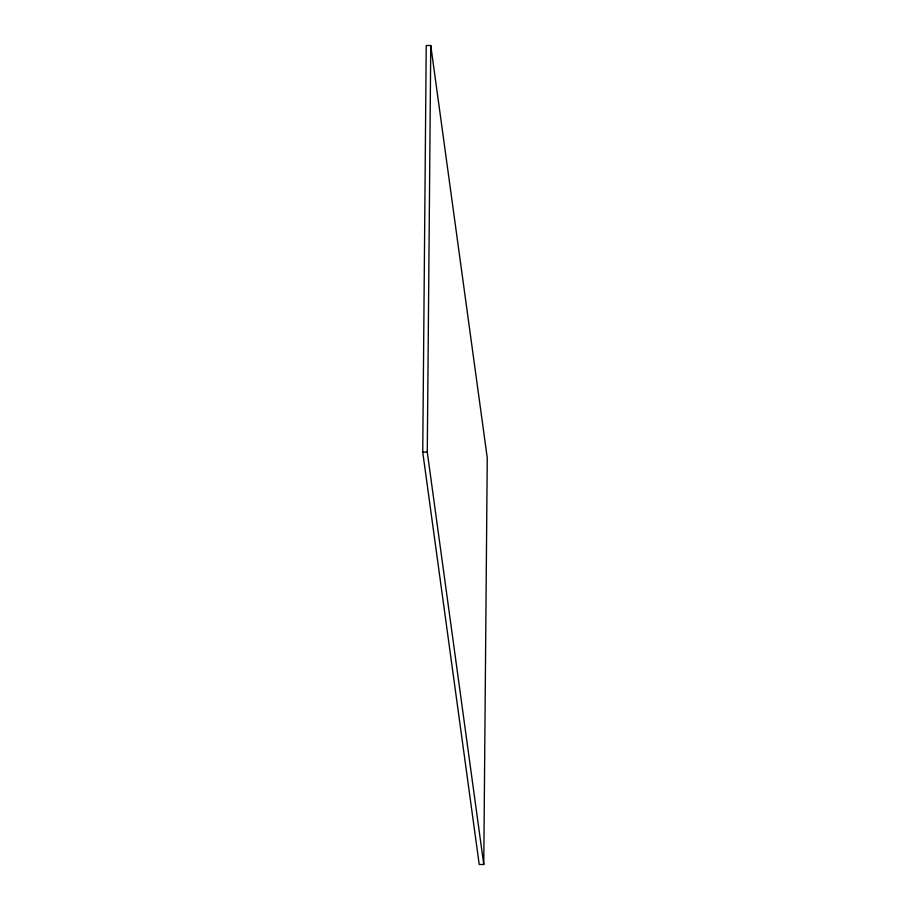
<?xml version="1.0" encoding="UTF-8"?>
<svg xmlns="http://www.w3.org/2000/svg" width="910" height="910" viewBox="0 0 910 910"><rect width="100%" height="100%" fill="white"/><g stroke="black" fill="none" stroke-linecap="round" stroke-linejoin="round"><path stroke-width="1.36" d="M422.74 452.111L426.233 45.523L430.771 45.5L487.26 457.889L483.767 864.477L479.229 864.5L422.74 452.111L427.279 452.088L483.767 864.477M427.279 452.088L430.771 45.5"/></g></svg>
